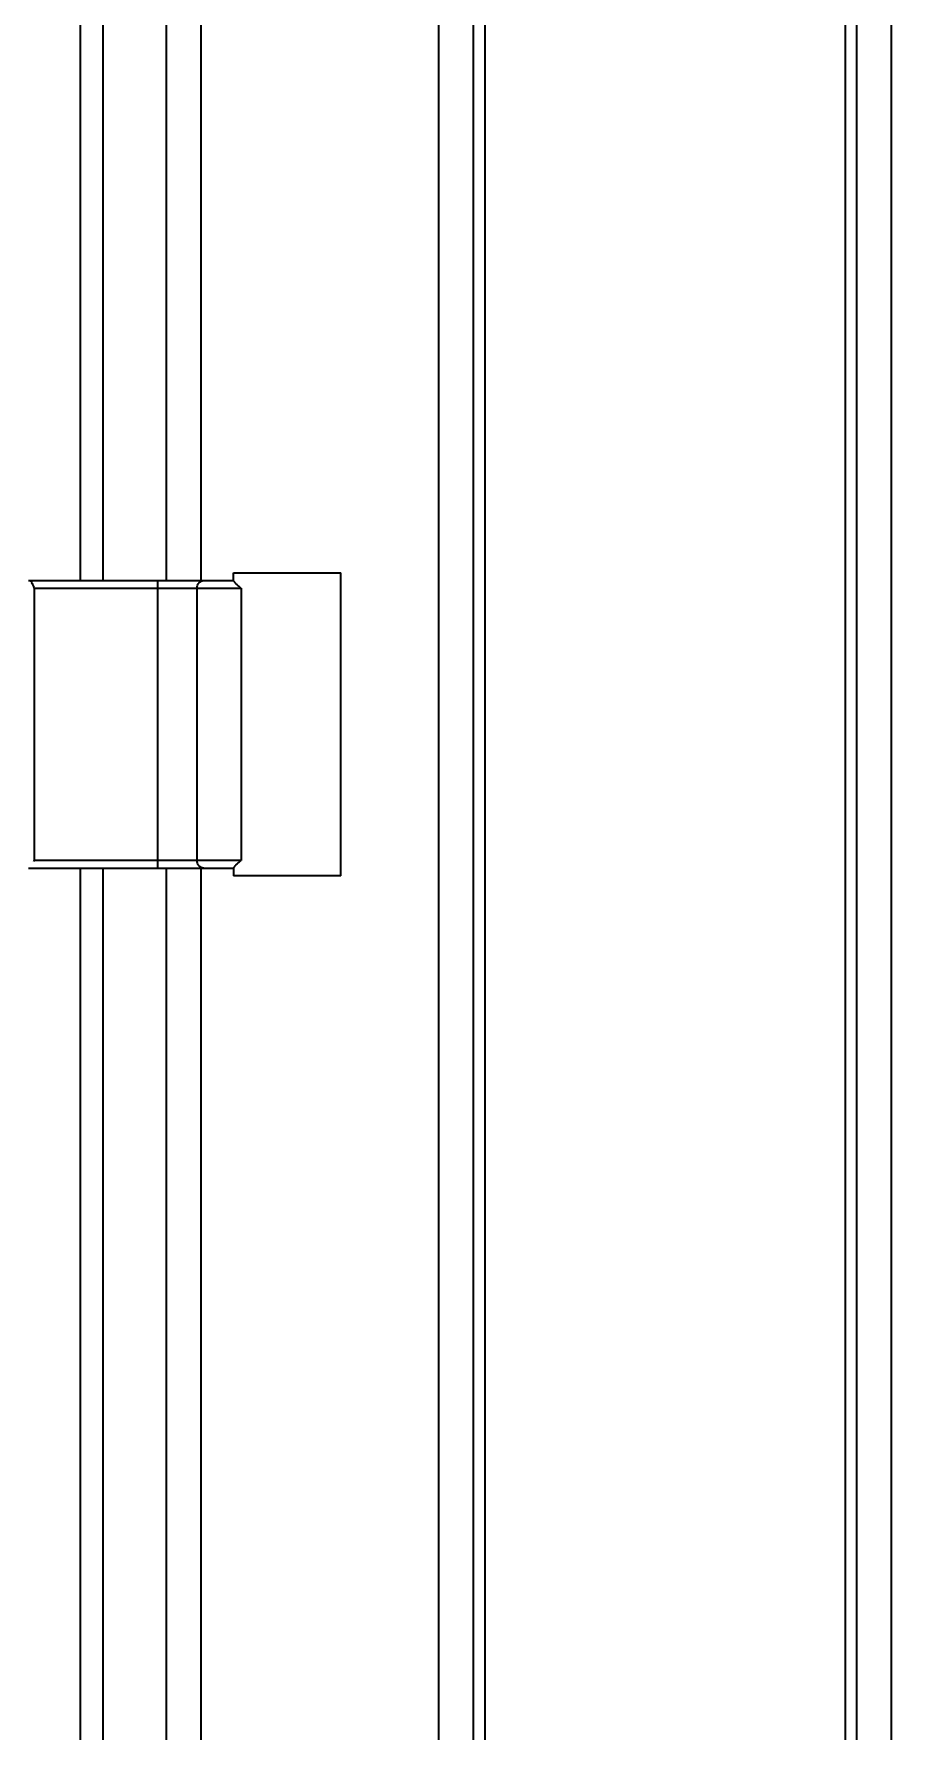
# Model space of a CAD drawing. Header units: millimetres. Extents: x 32496 to 166256, y 3504 to 23939.
# Drawn here: x 145992.6 to 146216.2, y 13582.2 to 14024.9 of the extents above; entities that cross this region are included whole.
import ezdxf

# ---------------------------------------------------------------- set-up
doc = ezdxf.new("R2010")
doc.units = ezdxf.units.MM
doc.layers.get('0').update_dxf_attribs({"lineweight": 35})

# ---------------------------------------------------------------- blocks, each defined once
blk = doc.blocks.new('8-1250')
at = {"linetype": 'Continuous'}
for p, q in [((-2498.13, -34671.29), (-2498.13, -32152.29)), ((-2489.13, -32152.29), (-2489.13, -34671.29)), ((-2486.13, -32152.29), (-2486.13, -34671.29)), ((-2392.13, -32152.29), (-2392.13, -34671.29)), ((-2389.13, -32152.29), (-2389.13, -34671.29)), ((-2380.13, -32152.29), (-2380.13, -34671.29)), ((-2591.63, -32399.29), (-2591.63, -33024.29)), ((-2585.63, -33024.29), (-2585.63, -32399.29)), ((-2569.13, -33024.29), (-2569.13, -32399.29)), ((-2560.13, -33024.29), (-2560.13, -32399.29)), ((-2551.63, -33024.29), (-2551.63, -33022.29)), ((-2551.63, -33022.29), (-2523.63, -33022.29)), ((-2523.63, -33101.29), (-2523.63, -33022.29)), ((-2605.13, -33024.29), (-2551.63, -33024.29)), ((-2603.63, -33026.29), (-2603.63, -33097.29)), ((-2603.63, -33026.29), (-2549.66, -33026.29)), ((-2571.45, -33024.29), (-2571.45, -33099.29)), ((-2561.14, -33097.29), (-2561.14, -33026.29)), ((-2549.66, -33026.29), (-2549.66, -33097.29)), ((-2549.66, -33097.29), (-2603.63, -33097.29)), ((-2605.13, -33099.29), (-2551.63, -33099.29)), ((-2591.63, -33099.29), (-2591.63, -33724.29)), ((-2585.63, -33724.29), (-2585.63, -33099.29)), ((-2569.13, -33724.29), (-2569.13, -33099.29)), ((-2560.13, -33724.29), (-2560.13, -33099.29)), ((-2551.63, -33099.29), (-2551.63, -33101.29)), ((-2523.63, -33101.29), (-2551.63, -33101.29))]:
    blk.add_line(p, q, dxfattribs=at)
for centre, start_param, end_param in [((-2611.77, -33026.29), 0, 0.141711), ((-2611.77, -33097.29), -0.141711, 0)]:
    blk.add_ellipse(centre, major_axis=(8.15, 0), ratio=0.245536, start_param=start_param, end_param=end_param, dxfattribs=at)
for points, knots in [([(-2604.98, -33024.29), (-2604.91, -33024.29), (-2604.77, -33024.3), (-2604.58, -33024.4), (-2604.44, -33024.56), (-2604.25, -33024.88), (-2604.03, -33025.38), (-2603.83, -33025.79), (-2603.71, -33026.01)], [0, 0, 0, 0, 0.095491, 0.181572, 0.27513, 0.386659, 0.667027, 1, 1, 1, 1]), ([(-2561.14, -33026.29), (-2561.14, -33026.03), (-2561.05, -33025.52), (-2560.68, -33024.86), (-2560.11, -33024.4), (-2559.65, -33024.29), (-2559.42, -33024.29)], [0, 0, 0, 0, 0.267215, 0.524636, 0.767656, 1, 1, 1, 1]), ([(-2549.66, -33026.29), (-2549.81, -33026.18), (-2550.09, -33025.96), (-2550.48, -33025.62), (-2550.82, -33025.3), (-2551.1, -33025.01), (-2551.29, -33024.78), (-2551.42, -33024.61), (-2551.49, -33024.51), (-2551.55, -33024.43), (-2551.59, -33024.37), (-2551.61, -33024.33), (-2551.62, -33024.31), (-2551.62, -33024.3), (-2551.63, -33024.29), (-2551.63, -33024.29)], [0, 0, 0, 0, 0.198275, 0.380694, 0.545565, 0.690776, 0.813479, 0.865244, 0.909841, 0.946555, 0.974535, 0.984937, 0.992762, 0.997839, 1, 1, 1, 1]), ([(-2559.42, -33099.29), (-2559.65, -33099.29), (-2560.11, -33099.18), (-2560.68, -33098.72), (-2561.05, -33098.06), (-2561.14, -33097.55), (-2561.14, -33097.29)], [0, 0, 0, 0, 0.232344, 0.475364, 0.732785, 1, 1, 1, 1]), ([(-2551.63, -33099.29), (-2551.63, -33099.29), (-2551.62, -33099.28), (-2551.62, -33099.27), (-2551.61, -33099.25), (-2551.59, -33099.21), (-2551.55, -33099.15), (-2551.49, -33099.07), (-2551.42, -33098.97), (-2551.29, -33098.8), (-2551.1, -33098.57), (-2550.82, -33098.28), (-2550.48, -33097.96), (-2550.09, -33097.62), (-2549.81, -33097.4), (-2549.66, -33097.29)], [0, 0, 0, 0, 0.002161, 0.007238, 0.015063, 0.025465, 0.053445, 0.090159, 0.134756, 0.186521, 0.309224, 0.454435, 0.619306, 0.801725, 1, 1, 1, 1])]:
    blk.add_open_spline(points, degree=3, knots=knots, dxfattribs=at)

msp = doc.modelspace()

# ---------------------------------------------------------------- block references
at = {"color": 6}
msp.add_blockref('8-1250', (148596.331, 46906.597), dxfattribs=at)

doc.saveas('drawing.dxf')
